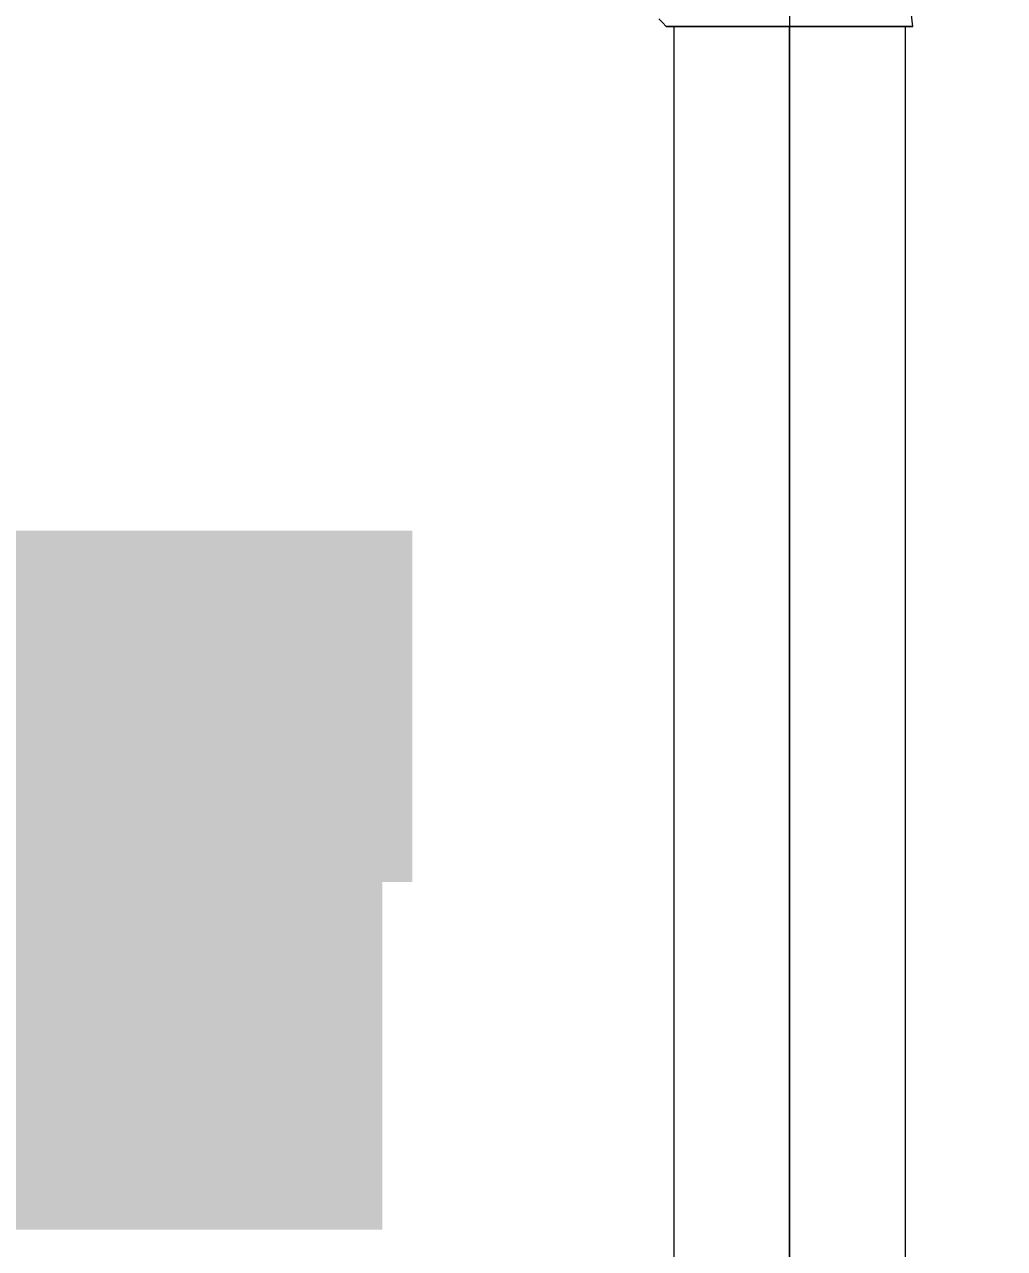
# Model space of a CAD drawing. Extents: x -187 to 52, y -9 to 65.
# Drawn here: x -166.288 to -165.179, y 52.853 to 54.239 of the extents above; entities that cross this region are included whole.
import ezdxf

# ---------------------------------------------------------------- set-up
doc = ezdxf.new("R2010")
doc.units = 0
doc.header["$MEASUREMENT"] = 0
doc.layers.add('PDF4_Geometría', color=7, linetype='Continuous')
doc.layers.add('PDF4_Texto', color=7, linetype='Continuous')
doc.layers.add('PDF4_Rellenos sólidos', color=7, linetype='Continuous', true_color=0xffffff)
doc.styles.add('PDF Arial', font='arial.ttf')

msp = doc.modelspace()

# ---------------------------------------------------------------- hatches: boundary and pattern name
at = {"layer": 'PDF4_Rellenos sólidos', "transparency": 33554559}
for points in [[(-167.7654, 53.6657), (-167.7654, 53.2681), (-165.8496, 53.2681), (-165.8496, 53.6657)], [(-167.8331, 53.2681), (-167.8331, 52.8748), (-165.8835, 52.8748), (-165.8835, 53.2681)]]:
    msp.add_hatch(color=256, dxfattribs=at).paths.add_polyline_path(points)

# ---------------------------------------------------------------- linework, layer by layer
at = {"layer": 'PDF4_Geometría', "lineweight": 9}
for points in [[(-165.4225, 58.2923), (-165.4225, 58.5164), (-166.1203, 57.789), (-165.4225, 57.0658), (-165.4225, 57.29), (-165.4225, 50.3923), (-165.0207, 50.3923)], [(-165.2829, 54.2366), (-165.2914, 54.3085), (-165.3168, 54.3719), (-165.3548, 54.4311), (-165.4098, 54.4776), (-165.4732, 54.5115), (-165.5409, 54.5242), (-165.5705, 54.5284)], [(-165.5705, 54.245), (-165.5663, 54.2408), (-165.5621, 54.2366)], [(-165.5536, 54.2366), (-165.5536, 51.4877)], [(-165.2914, 51.4877), (-165.2914, 54.2366)]]:
    msp.add_lwpolyline(points, dxfattribs=at)
for points in [[(-165.2829, 54.2366), (-165.2872, 54.2366), (-165.2998, 54.2366), (-165.321, 54.2366), (-165.3506, 54.2366), (-165.3844, 54.2366), (-165.4225, 54.2366), (-165.4606, 54.2366), (-165.4944, 54.2366), (-165.524, 54.2366), (-165.5451, 54.2366), (-165.5578, 54.2366), (-165.5621, 54.2366), (-165.5578, 54.2366), (-165.5451, 54.2366), (-165.524, 54.2366), (-165.4944, 54.2366), (-165.4606, 54.2366), (-165.4225, 54.2366), (-165.3844, 54.2366), (-165.3506, 54.2366), (-165.321, 54.2366), (-165.2998, 54.2366), (-165.2872, 54.2366)], [(-165.5536, 54.2366), (-165.5494, 54.2366), (-165.5367, 54.2366), (-165.5155, 54.2366), (-165.4859, 54.2366), (-165.4563, 54.2366), (-165.4225, 54.2366), (-165.3887, 54.2366), (-165.3591, 54.2366), (-165.3295, 54.2366), (-165.3083, 54.2366), (-165.2956, 54.2366), (-165.2914, 54.2366), (-165.2956, 54.2366), (-165.3083, 54.2366), (-165.3295, 54.2366), (-165.3591, 54.2366), (-165.3887, 54.2366), (-165.4225, 54.2366), (-165.4563, 54.2366), (-165.4859, 54.2366), (-165.5155, 54.2366), (-165.5367, 54.2366), (-165.5494, 54.2366)], [(-165.4225, 51.4877), (-165.4225, 54.2366)]]:
    msp.add_lwpolyline(points, close=True, dxfattribs=at)

# ---------------------------------------------------------------- texts
at = {"layer": 'PDF4_Texto', "char_height": 0.24998, "attachment_point": 7, "style": 'PDF Arial'}
for s, insert in [('SALIDA DE', (-167.7654, 53.3484)), ('DESBORDE', (-167.833, 52.9509))]:
    msp.add_mtext(s, dxfattribs=dict(at, insert=insert))

doc.saveas('drawing.dxf')
